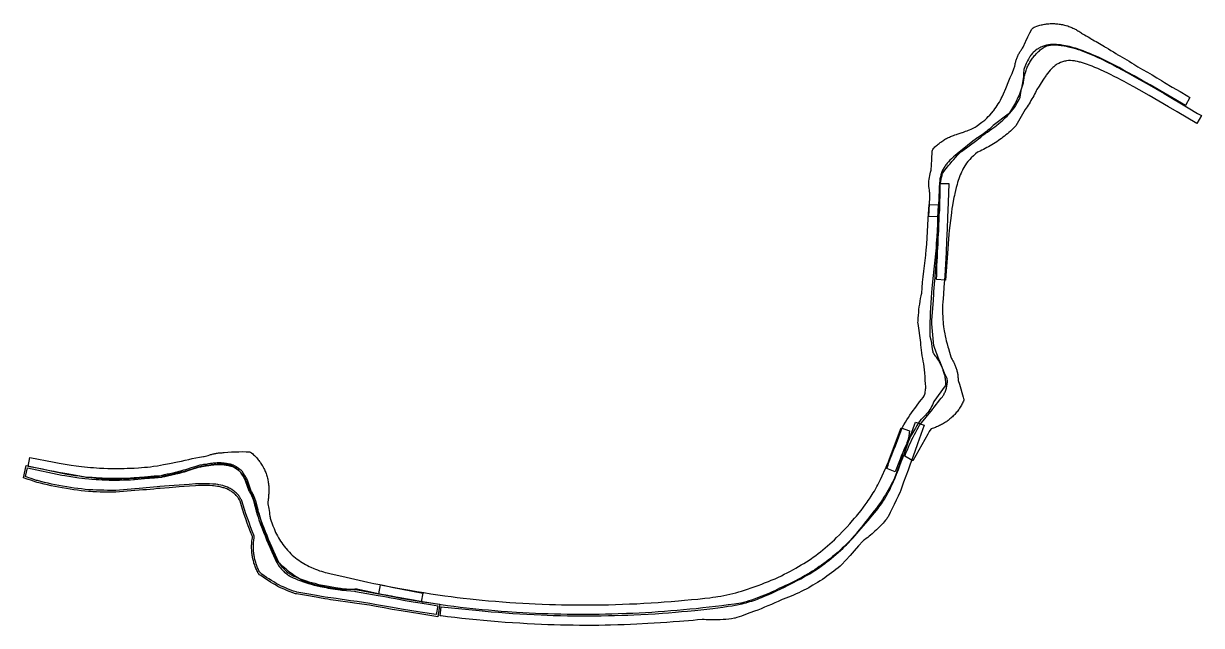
# Model space of a CAD drawing. Extents: x 832756 to 834508, y 817753 to 818399.
# Drawn here: x 832756.2 to 833081.8, y 817766.8 to 817933 of the extents above; entities that cross this region are included whole.
import ezdxf

# ---------------------------------------------------------------- set-up
doc = ezdxf.new("R2010")
doc.units = 0
doc.header["$MEASUREMENT"] = 0
for name, color, linetype in [('ATR01', 7, 'Continuous'), ('ATR02', 7, 'Continuous'), ('ATR03', 7, 'Continuous'), ('ATR04', 7, 'Continuous'), ('ATR05', 7, 'Continuous'), ('ATR06', 7, 'Continuous'), ('ATR07', 7, 'Continuous'), ('ATR08', 7, 'Continuous')]:
    doc.layers.add(name, color=color, linetype=linetype)

msp = doc.modelspace()

# ---------------------------------------------------------------- linework, layer by layer
at = {"layer": 'ATR01', "color": 10, "linetype": 'Continuous', "lineweight": -3}
msp.add_lwpolyline([(832757.92, 817813.15), (832764.64, 817811.86), (832766.04, 817811.6), (832767.15, 817811.41), (832768.26, 817811.23), (832769.36, 817811.06), (832770.76, 817810.86), (832772.16, 817810.67), (832773, 817810.57), (832773.85, 817810.48), (832774.69, 817810.41), (832775.53, 817810.35), (832776.37, 817810.29), (832777.21, 817810.24), (832778.33, 817810.2), (832779.45, 817810.16), (832780.59, 817810.14), (832781.71, 817810.13), (832782.84, 817810.13), (832783.97, 817810.15), (832784.81, 817810.17), (832785.95, 817810.2), (832786.79, 817810.24), (832787.92, 817810.3), (832788.76, 817810.36), (832789.61, 817810.44), (832790.44, 817810.53), (832791.27, 817810.62), (832792.11, 817810.73), (832793.23, 817810.9), (832794.06, 817811.04), (832794.89, 817811.19), (832796.56, 817811.51), (832798.77, 817811.95), (832799.86, 817812.18), (832800.85, 817812.42), (832801.84, 817812.64), (832802.83, 817812.85), (832803.83, 817813.05), (832804.83, 817813.23), (832805.95, 817813.42), (832806.08, 817813.44), (832806.87, 817813.61), (832807.19, 817813.7), (832807.65, 817813.87), (832807.88, 817813.95), (832808.12, 817814.02), (832808.35, 817814.09), (832808.59, 817814.15), (832808.83, 817814.21), (832809.07, 817814.26), (832809.31, 817814.3), (832809.56, 817814.34), (832809.8, 817814.37), (832810.04, 817814.4), (832810.29, 817814.41), (832810.53, 817814.43), (832810.78, 817814.44), (832811.11, 817814.47), (832811.37, 817814.53), (832811.62, 817814.56), (832812.64, 817814.63), (832813.66, 817814.69), (832814.69, 817814.73), (832815.71, 817814.76), (832816.73, 817814.77), (832817.75, 817814.76), (832818.38, 817814.75), (832818.64, 817814.71), (832818.91, 817814.61), (832819.16, 817814.45), (832819.53, 817814.14), (832819.76, 817813.93), (832819.99, 817813.71), (832820.22, 817813.49), (832820.44, 817813.26), (832820.65, 817813.03), (832820.86, 817812.79), (832821.07, 817812.55), (832821.26, 817812.3), (832821.45, 817812.05), (832821.64, 817811.79), (832821.82, 817811.53), (832821.99, 817811.26), (832822.15, 817810.99), (832822.31, 817810.72), (832822.46, 817810.44), (832822.61, 817810.16), (832822.75, 817809.87), (832822.88, 817809.58), (832823, 817809.29), (832823.12, 817809), (832823.23, 817808.7), (832823.33, 817808.4), (832823.43, 817808.1), (832823.51, 817807.79), (832823.59, 817807.49), (832823.67, 817807.18), (832823.73, 817806.87), (832823.79, 817806.56), (832823.84, 817806.25), (832823.88, 817805.93), (832823.92, 817805.62), (832823.94, 817805.3), (832823.96, 817804.98), (832823.98, 817804.67), (832823.98, 817804.35), (832823.98, 817804.03), (832823.96, 817803.72), (832823.94, 817803.16), (832823.93, 817802.86), (832823.91, 817802.55), (832823.89, 817802.24), (832823.86, 817801.94), (832823.82, 817801.63), (832823.78, 817801.33), (832823.71, 817800.89), (832823.68, 817800.59), (832823.7, 817800.32), (832823.96, 817799.03), (832824.05, 817798.51), (832824.13, 817797.99), (832824.21, 817797.47), (832824.28, 817796.95), (832824.31, 817796.66), (832824.37, 817796.41), (832825.12, 817794.27), (832825.42, 817793.51), (832825.63, 817792.99), (832825.87, 817792.48), (832826.11, 817791.98), (832826.38, 817791.49), (832826.65, 817791), (832826.94, 817790.51), (832827.24, 817790.04), (832827.55, 817789.57), (832827.88, 817789.12), (832828.22, 817788.66), (832828.57, 817788.22), (832828.74, 817788.01), (832829.11, 817787.58), (832829.48, 817787.16), (832829.67, 817786.96), (832830.07, 817786.56), (832830.48, 817786.18), (832830.9, 817785.8), (832831.33, 817785.45), (832831.78, 817785.1), (832832.24, 817784.77), (832832.71, 817784.46), (832833.18, 817784.16), (832833.66, 817783.88), (832834.15, 817783.6), (832834.64, 817783.34), (832835.14, 817783.08), (832835.64, 817782.84), (832836.41, 817782.5), (832836.93, 817782.28), (832837.46, 817782.08), (832837.99, 817781.89), (832838.52, 817781.72), (832839.06, 817781.55), (832839.59, 817781.4), (832840.14, 817781.27), (832841.21, 817781.02), (832844.2, 817780.33), (832847.75, 817779.53), (832851.33, 817778.74), (832852.99, 817778.38), (832854.64, 817778.03), (832856.02, 817777.75), (832857.95, 817777.37), (832866.54, 817775.7), (832866.06, 817773.25), (832864.42, 817773.52), (832862.68, 817773.81), (832860.95, 817774.12), (832859.22, 817774.44), (832858.72, 817774.54), (832855.05, 817775.33), (832851.38, 817776.14), (832848.7, 817776.73), (832848.45, 817776.78), (832848.19, 817776.78), (832847.72, 817776.74), (832847.19, 817776.71), (832846.65, 817776.68), (832846.11, 817776.67), (832845.57, 817776.67), (832845.03, 817776.67), (832844.48, 817776.69), (832843.94, 817776.73), (832843.4, 817776.77), (832842.87, 817776.82), (832842.34, 817776.89), (832841.8, 817776.96), (832841.27, 817777.05), (832840.74, 817777.14), (832840.22, 817777.24), (832839.69, 817777.36), (832839.17, 817777.48), (832838.91, 817777.55), (832838.64, 817777.6), (832838.03, 817777.7), (832837.49, 817777.81), (832836.94, 817777.93), (832836.4, 817778.07), (832835.86, 817778.22), (832835.33, 817778.38), (832834.8, 817778.56), (832834.28, 817778.75), (832833.76, 817778.96), (832833.51, 817779.07), (832832.97, 817779.36), (832832.49, 817779.63), (832832.03, 817779.9), (832831.56, 817780.19), (832831.11, 817780.49), (832830.66, 817780.79), (832830.22, 817781.11), (832829.78, 817781.43), (832829.35, 817781.76), (832828.93, 817782.11), (832828.29, 817782.64), (832827.88, 817783), (832827.48, 817783.37), (832827.09, 817783.74), (832826.7, 817784.13), (832826.51, 817784.33), (832826.33, 817784.53), (832826.19, 817784.75), (832825.67, 817785.82), (832825.24, 817786.74), (832825.13, 817786.97), (832824.97, 817787.33), (832824.33, 817788.97), (832823.96, 817789.9), (832823.6, 817790.92), (832823, 817792.24), (832822.8, 817792.72), (832822.61, 817793.21), (832822.44, 817793.69), (832822.28, 817794.18), (832822.13, 817794.67), (832821.99, 817795.17), (832821.86, 817795.66), (832821.78, 817795.91), (832821.38, 817797.03), (832821.05, 817797.99), (832820.84, 817798.6), (832820.26, 817800.26), (832820.03, 817800.88), (832819.16, 817803.26), (832818.77, 817804.32), (832818.56, 817804.83), (832818.35, 817805.35), (832818, 817806.13), (832817.76, 817806.64), (832817.52, 817807.14), (832817.39, 817807.39), (832817.11, 817807.88), (832816.96, 817808.11), (832816.63, 817808.58), (832816.46, 817808.8), (832816.28, 817809.02), (832816.09, 817809.23), (832815.9, 817809.42), (832815.69, 817809.61), (832815.48, 817809.8), (832815.26, 817809.97), (832815.04, 817810.14), (832814.8, 817810.29), (832814.57, 817810.43), (832814.06, 817810.7), (832813.81, 817810.82), (832813.28, 817811.03), (832813.01, 817811.12), (832812.74, 817811.19), (832812.47, 817811.26), (832812.2, 817811.31), (832811.92, 817811.35), (832811.65, 817811.38), (832811.37, 817811.4), (832811.09, 817811.41), (832810.8, 817811.42), (832810.24, 817811.38), (832809.68, 817811.32), (832808.85, 817811.23), (832808.01, 817811.12), (832807.45, 817811.04), (832806.62, 817810.92), (832805.82, 817810.79), (832804.35, 817810.47), (832804.1, 817810.4), (832803.48, 817810.19), (832802.75, 817809.95), (832802.02, 817809.73), (832801.28, 817809.51), (832800.54, 817809.3), (832799.79, 817809.09), (832799.05, 817808.9), (832798.3, 817808.72), (832797.55, 817808.55), (832796.8, 817808.38), (832796.05, 817808.23), (832795.54, 817808.13), (832795.29, 817808.09), (832794.29, 817807.97), (832793.29, 817807.86), (832792.28, 817807.76), (832791.27, 817807.67), (832790.26, 817807.58), (832789.25, 817807.51), (832788.24, 817807.45), (832787.43, 817807.4), (832786.42, 817807.34), (832785.4, 817807.29), (832784.39, 817807.25), (832783.37, 817807.21), (832782.76, 817807.16), (832781.99, 817807.11), (832781.48, 817807.08), (832781.22, 817807.08), (832780.03, 817807.14), (832778.76, 817807.21), (832777.5, 817807.3), (832776.24, 817807.4), (832774.98, 817807.51), (832773.72, 817807.64), (832773.47, 817807.67), (832773.22, 817807.7), (832769.73, 817808.34), (832768.68, 817808.54), (832767.04, 817808.85), (832765.88, 817809.05), (832764.64, 817809.27), (832763.4, 817809.51), (832762.17, 817809.77), (832761.43, 817809.92), (832757.94, 817810.6), (832757.45, 817810.69)], close=True, dxfattribs=at)
at = {"layer": 'ATR02', "color": 10, "linetype": 'Continuous', "lineweight": -3}
for points in [[(832870.71, 817769.18), (832865.76, 817769.95), (832860.58, 817770.79), (832858.11, 817771.18), (832855.88, 817771.58), (832853.66, 817771.99), (832852.26, 817772.26), (832851.85, 817772.32), (832848.3, 817772.84), (832846.49, 817773.1), (832842.54, 817773.67), (832841.79, 817773.76), (832841.02, 817773.87), (832840.26, 817773.98), (832839.49, 817774.11), (832837.97, 817774.38), (832837.53, 817774.47), (832837.1, 817774.54), (832834.38, 817775), (832831.67, 817775.46), (832831.38, 817775.53), (832830.62, 817775.8), (832829.89, 817776.08), (832829.16, 817776.36), (832828.44, 817776.66), (832827.72, 817776.96), (832827.46, 817777.07), (832827.21, 817777.19), (832826.5, 817777.56), (832825.8, 817777.95), (832825.11, 817778.34), (832824.43, 817778.75), (832823.76, 817779.17), (832823.1, 817779.61), (832822.44, 817780.06), (832821.79, 817780.52), (832821.44, 817780.78), (832821.18, 817781.02), (832820.97, 817781.33), (832820.82, 817781.63), (832820.68, 817781.92), (832820.55, 817782.2), (832820.42, 817782.49), (832820.3, 817782.78), (832820.19, 817783.07), (832820.08, 817783.37), (832819.98, 817783.66), (832819.88, 817783.96), (832819.8, 817784.26), (832819.71, 817784.57), (832819.64, 817784.87), (832819.57, 817785.18), (832819.5, 817785.49), (832819.45, 817785.79), (832819.4, 817786.1), (832819.35, 817786.42), (832819.31, 817786.73), (832819.28, 817787.04), (832819.26, 817787.35), (832819.24, 817787.67), (832819.23, 817787.98), (832819.22, 817788.29), (832819.22, 817788.61), (832819.23, 817788.92), (832819.25, 817789.24), (832819.27, 817789.55), (832819.29, 817789.86), (832819.33, 817790.17), (832819.37, 817790.49), (832819.43, 817790.92), (832819.45, 817791.15), (832819.44, 817791.32), (832819.38, 817791.5), (832818.93, 817792.66), (832818.48, 817793.85), (832818.04, 817795.04), (832817.62, 817796.23), (832817.2, 817797.43), (832816.8, 817798.63), (832816.4, 817799.84), (832816.02, 817801.05), (832815.96, 817801.24), (832815.86, 817801.43), (832815.57, 817801.9), (832815.42, 817802.11), (832815.28, 817802.31), (832815.11, 817802.51), (832814.94, 817802.7), (832814.75, 817802.89), (832814.57, 817803.07), (832814.38, 817803.24), (832814.17, 817803.41), (832813.96, 817803.56), (832813.75, 817803.71), (832813.53, 817803.85), (832813.31, 817803.99), (832813.07, 817804.11), (832812.84, 817804.23), (832812.34, 817804.46), (832812.1, 817804.56), (832811.6, 817804.74), (832811.35, 817804.82), (832811.1, 817804.89), (832810.57, 817805.02), (832810.04, 817805.13), (832809.78, 817805.17), (832809.23, 817805.25), (832808.69, 817805.31), (832808.43, 817805.33), (832807.59, 817805.38), (832807.04, 817805.4), (832806.48, 817805.41), (832805.92, 817805.41), (832805.37, 817805.4), (832804.53, 817805.38), (832803.71, 817805.34), (832802.03, 817805.23), (832799.24, 817805.03), (832796.45, 817804.82), (832793.93, 817804.62), (832793.18, 817804.56), (832792.18, 817804.45), (832791.17, 817804.35), (832790.16, 817804.26), (832789.14, 817804.18), (832788.13, 817804.11), (832786.97, 817804.03), (832781.71, 817803.58), (832781.44, 817803.57), (832780.41, 817803.57), (832779.39, 817803.57), (832778.38, 817803.59), (832777.36, 817803.61), (832776.34, 817803.65), (832775.33, 817803.69), (832774.67, 817803.72), (832774.15, 817803.77), (832773.13, 817803.86), (832772.11, 817803.98), (832771.09, 817804.1), (832770.07, 817804.24), (832769.06, 817804.39), (832768.05, 817804.55), (832766.85, 817804.75), (832765.84, 817804.94), (832764.83, 817805.13), (832763.83, 817805.34), (832762.83, 817805.56), (832761.83, 817805.8), (832760.84, 817806.04), (832759.9, 817806.29), (832759.64, 817806.36), (832758.89, 817806.6), (832758.16, 817806.85), (832757.42, 817807.1), (832756.17, 817807.56), (832756.89, 817810.92), (832766.82, 817808.8), (832767.64, 817808.64), (832768.75, 817808.45), (832769.3, 817808.36), (832770.4, 817808.2), (832771.51, 817808.05), (832772.34, 817807.95), (832773.17, 817807.86), (832774.3, 817807.75), (832775.12, 817807.68), (832776.25, 817807.59), (832777.09, 817807.54), (832777.92, 817807.5), (832778.76, 817807.47), (832779.87, 817807.44), (832780.71, 817807.42), (832781.83, 817807.42), (832782.66, 817807.43), (832783.79, 817807.45), (832784.62, 817807.48), (832785.74, 817807.53), (832786.57, 817807.57), (832786.84, 817807.59), (832789.57, 817807.83), (832792.32, 817808.06), (832794.3, 817808.22), (832794.51, 817808.26), (832795.12, 817808.42), (832795.89, 817808.6), (832796.66, 817808.77), (832797.43, 817808.93), (832797.93, 817809.03), (832798.17, 817809.08), (832798.66, 817809.22), (832799.19, 817809.36), (832799.7, 817809.48), (832799.95, 817809.55), (832800.51, 817809.72), (832801.05, 817809.87), (832801.31, 817809.94), (832801.55, 817810.02), (832802.06, 817810.21), (832802.63, 817810.4), (832803.85, 817810.78), (832804.15, 817810.87), (832804.44, 817810.95), (832804.74, 817811.02), (832805.04, 817811.09), (832805.42, 817811.17), (832805.72, 817811.22), (832806.02, 817811.27), (832806.61, 817811.36), (832806.98, 817811.43), (832807.29, 817811.47), (832807.9, 817811.56), (832808.37, 817811.63), (832808.7, 817811.66), (832809.02, 817811.7), (832809.35, 817811.72), (832809.68, 817811.73), (832810.01, 817811.74), (832810.34, 817811.74), (832810.67, 817811.73), (832811, 817811.71), (832811.32, 817811.69), (832811.65, 817811.65), (832811.98, 817811.61), (832812.3, 817811.56), (832812.63, 817811.51), (832812.95, 817811.44), (832813.27, 817811.37), (832813.59, 817811.29), (832813.75, 817811.24), (832814.09, 817811.14), (832814.42, 817810.99), (832814.99, 817810.64), (832815.49, 817810.31), (832815.99, 817809.96), (832816.26, 817809.74), (832816.48, 817809.47), (832816.88, 817808.84), (832817.29, 817808.17), (832817.69, 817807.49), (832817.84, 817807.24), (832817.95, 817806.96), (832818.9, 817804.19), (832819.02, 817803.98), (832819.15, 817803.77), (832819.29, 817803.55), (832819.41, 817803.32), (832819.53, 817803.1), (832819.65, 817802.86), (832819.76, 817802.63), (832819.86, 817802.4), (832819.96, 817802.16), (832820.05, 817801.92), (832820.14, 817801.67), (832820.22, 817801.43), (832820.3, 817801.18), (832820.36, 817800.93), (832820.55, 817800.21), (832820.7, 817799.68), (832820.83, 817799.17), (832820.94, 817798.66), (832820.99, 817798.42), (832821.06, 817798.2), (832821.27, 817797.53), (832821.49, 817796.79), (832821.69, 817796.11), (832822.17, 817794.81), (832822.57, 817793.76), (832822.98, 817792.72), (832823.4, 817791.67), (832823.83, 817790.64), (832824.27, 817789.59), (832824.71, 817788.56), (832825.28, 817787.27), (832825.75, 817786.25), (832826.22, 817785.24), (832826.58, 817784.51), (832826.7, 817784.27), (832826.83, 817784.04), (832826.96, 817783.82), (832827.11, 817783.59), (832827.25, 817783.37), (832827.41, 817783.16), (832827.57, 817782.96), (832827.74, 817782.75), (832827.91, 817782.55), (832828.09, 817782.36), (832828.28, 817782.17), (832828.47, 817781.99), (832828.67, 817781.81), (832828.87, 817781.64), (832829.3, 817781.31), (832829.51, 817781.16), (832829.73, 817781.02), (832829.96, 817780.88), (832830.2, 817780.75), (832830.42, 817780.63), (832830.92, 817780.39), (832831.42, 817780.17), (832832.19, 817779.86), (832832.97, 817779.56), (832833.75, 817779.27), (832834.54, 817779.01), (832835.07, 817778.84), (832835.87, 817778.61), (832836.67, 817778.4), (832837.48, 817778.2), (832838.29, 817778.02), (832838.84, 817777.9), (832839.38, 817777.79), (832839.93, 817777.69), (832840.48, 817777.59), (832842.42, 817777.28), (832843.77, 817777.08), (832844.22, 817777.01), (832845.47, 817776.91), (832846.73, 817776.8), (832847.76, 817776.7), (832848.02, 817776.66), (832854.32, 817775.51), (832855.58, 817775.32), (832856.62, 817775.13), (832857.86, 817774.9), (832859.1, 817774.65), (832859.57, 817774.56), (832861.79, 817774.17), (832864.01, 817773.8), (832865.95, 817773.48), (832868.73, 817773.04), (832871.26, 817772.63)], [(832870.29, 817769.75), (832865.84, 817770.45), (832860.66, 817771.28), (832858.19, 817771.68), (832855.97, 817772.08), (832853.76, 817772.49), (832852.35, 817772.75), (832851.92, 817772.81), (832848.37, 817773.33), (832846.56, 817773.59), (832842.61, 817774.17), (832841.85, 817774.26), (832841.09, 817774.36), (832840.33, 817774.48), (832839.58, 817774.6), (832838.06, 817774.88), (832837.62, 817774.96), (832837.18, 817775.03), (832834.46, 817775.49), (832831.77, 817775.95), (832831.52, 817776.01), (832830.79, 817776.27), (832830.07, 817776.54), (832829.35, 817776.82), (832828.63, 817777.12), (832827.92, 817777.42), (832827.67, 817777.53), (832827.43, 817777.64), (832826.74, 817778), (832826.05, 817778.38), (832825.37, 817778.77), (832824.69, 817779.18), (832824.03, 817779.59), (832823.37, 817780.02), (832822.73, 817780.47), (832822.09, 817780.92), (832821.76, 817781.16), (832821.56, 817781.35), (832821.4, 817781.59), (832821.26, 817781.86), (832821.13, 817782.13), (832821, 817782.4), (832820.88, 817782.68), (832820.77, 817782.96), (832820.66, 817783.25), (832820.55, 817783.53), (832820.45, 817783.82), (832820.36, 817784.11), (832820.28, 817784.4), (832820.2, 817784.69), (832820.12, 817784.99), (832820.06, 817785.28), (832819.99, 817785.58), (832819.94, 817785.88), (832819.89, 817786.18), (832819.85, 817786.48), (832819.81, 817786.78), (832819.78, 817787.08), (832819.76, 817787.39), (832819.74, 817787.69), (832819.73, 817787.99), (832819.72, 817788.3), (832819.72, 817788.6), (832819.73, 817788.9), (832819.74, 817789.21), (832819.76, 817789.51), (832819.79, 817789.81), (832819.82, 817790.12), (832819.86, 817790.42), (832819.93, 817790.86), (832819.96, 817791.15), (832819.93, 817791.42), (832819.86, 817791.67), (832819.4, 817792.84), (832818.95, 817794.02), (832818.51, 817795.21), (832818.09, 817796.4), (832817.67, 817797.59), (832817.27, 817798.79), (832816.88, 817799.99), (832816.5, 817801.2), (832816.43, 817801.44), (832816.29, 817801.68), (832815.99, 817802.17), (832815.83, 817802.4), (832815.67, 817802.62), (832815.49, 817802.84), (832815.3, 817803.04), (832815.11, 817803.25), (832814.91, 817803.44), (832814.7, 817803.62), (832814.48, 817803.8), (832814.26, 817803.97), (832814.03, 817804.13), (832813.79, 817804.28), (832813.55, 817804.42), (832813.3, 817804.55), (832813.05, 817804.68), (832812.54, 817804.92), (832812.28, 817805.02), (832811.76, 817805.21), (832811.49, 817805.3), (832811.23, 817805.38), (832810.68, 817805.51), (832810.14, 817805.62), (832809.86, 817805.67), (832809.3, 817805.75), (832808.74, 817805.81), (832808.46, 817805.83), (832807.62, 817805.88), (832807.05, 817805.9), (832806.49, 817805.91), (832805.92, 817805.91), (832805.36, 817805.9), (832804.51, 817805.88), (832803.68, 817805.84), (832802, 817805.72), (832799.2, 817805.53), (832796.41, 817805.32), (832793.89, 817805.12), (832793.13, 817805.05), (832792.13, 817804.95), (832791.12, 817804.85), (832790.11, 817804.76), (832789.11, 817804.68), (832788.1, 817804.61), (832786.93, 817804.53), (832781.67, 817804.08), (832781.42, 817804.07), (832780.41, 817804.07), (832779.4, 817804.07), (832778.39, 817804.09), (832777.37, 817804.11), (832776.36, 817804.15), (832775.35, 817804.19), (832774.7, 817804.22), (832774.19, 817804.26), (832773.18, 817804.36), (832772.16, 817804.47), (832771.15, 817804.59), (832770.14, 817804.73), (832769.14, 817804.88), (832768.13, 817805.04), (832766.93, 817805.25), (832765.93, 817805.43), (832764.93, 817805.62), (832763.94, 817805.83), (832762.94, 817806.05), (832761.95, 817806.28), (832760.96, 817806.53), (832760.03, 817806.77), (832759.78, 817806.84), (832759.05, 817807.08), (832758.32, 817807.32), (832757.59, 817807.58), (832756.75, 817807.88), (832757.28, 817810.33), (832766.72, 817808.31), (832767.55, 817808.15), (832768.66, 817807.96), (832769.22, 817807.87), (832770.33, 817807.7), (832771.44, 817807.55), (832772.28, 817807.45), (832773.12, 817807.36), (832774.25, 817807.25), (832775.08, 817807.18), (832776.22, 817807.09), (832777.06, 817807.04), (832777.9, 817807), (832778.74, 817806.97), (832779.86, 817806.94), (832780.7, 817806.92), (832781.83, 817806.92), (832782.67, 817806.93), (832783.8, 817806.95), (832784.64, 817806.98), (832785.76, 817807.03), (832786.6, 817807.07), (832786.87, 817807.09), (832789.62, 817807.33), (832792.36, 817807.56), (832794.36, 817807.72), (832794.61, 817807.77), (832795.24, 817807.93), (832796, 817808.11), (832796.76, 817808.28), (832797.53, 817808.44), (832798.04, 817808.54), (832798.29, 817808.6), (832798.79, 817808.74), (832799.31, 817808.87), (832799.83, 817808.99), (832800.09, 817809.07), (832800.65, 817809.24), (832801.18, 817809.39), (832801.45, 817809.46), (832801.72, 817809.55), (832802.23, 817809.74), (832802.78, 817809.93), (832804, 817810.3), (832804.28, 817810.38), (832804.57, 817810.46), (832804.86, 817810.54), (832805.15, 817810.6), (832805.51, 817810.68), (832805.81, 817810.73), (832806.1, 817810.78), (832806.69, 817810.87), (832807.06, 817810.93), (832807.36, 817810.98), (832807.97, 817811.06), (832808.43, 817811.13), (832808.75, 817811.17), (832809.07, 817811.2), (832809.38, 817811.22), (832809.7, 817811.23), (832810.01, 817811.24), (832810.33, 817811.24), (832810.65, 817811.23), (832810.96, 817811.21), (832811.28, 817811.19), (832811.6, 817811.16), (832811.91, 817811.12), (832812.22, 817811.07), (832812.54, 817811.01), (832812.85, 817810.95), (832813.15, 817810.88), (832813.46, 817810.8), (832813.61, 817810.76), (832813.92, 817810.67), (832814.19, 817810.55), (832814.73, 817810.22), (832815.21, 817809.9), (832815.68, 817809.56), (832815.9, 817809.38), (832816.07, 817809.18), (832816.46, 817808.58), (832816.86, 817807.91), (832817.26, 817807.24), (832817.39, 817807.02), (832817.48, 817806.78), (832818.44, 817803.98), (832818.6, 817803.72), (832818.73, 817803.51), (832818.85, 817803.3), (832818.97, 817803.08), (832819.09, 817802.87), (832819.2, 817802.65), (832819.3, 817802.42), (832819.4, 817802.2), (832819.5, 817801.97), (832819.58, 817801.74), (832819.67, 817801.51), (832819.74, 817801.28), (832819.82, 817801.04), (832819.88, 817800.8), (832820.06, 817800.08), (832820.22, 817799.55), (832820.34, 817799.05), (832820.45, 817798.55), (832820.51, 817798.3), (832820.58, 817798.05), (832820.79, 817797.39), (832821.01, 817796.65), (832821.21, 817795.96), (832821.7, 817794.64), (832822.11, 817793.58), (832822.52, 817792.53), (832822.94, 817791.48), (832823.36, 817790.44), (832823.81, 817789.39), (832824.25, 817788.36), (832824.83, 817787.07), (832825.3, 817786.04), (832825.77, 817785.03), (832826.13, 817784.28), (832826.26, 817784.03), (832826.39, 817783.79), (832826.54, 817783.55), (832826.69, 817783.32), (832826.84, 817783.08), (832827.01, 817782.86), (832827.18, 817782.64), (832827.36, 817782.43), (832827.54, 817782.21), (832827.73, 817782.01), (832827.93, 817781.81), (832828.13, 817781.62), (832828.34, 817781.43), (832828.56, 817781.25), (832829.01, 817780.91), (832829.24, 817780.75), (832829.47, 817780.6), (832829.71, 817780.45), (832829.95, 817780.31), (832830.2, 817780.18), (832830.72, 817779.94), (832831.23, 817779.71), (832832, 817779.39), (832832.79, 817779.09), (832833.58, 817778.8), (832834.39, 817778.53), (832834.92, 817778.36), (832835.73, 817778.13), (832836.54, 817777.91), (832837.36, 817777.71), (832838.18, 817777.53), (832838.74, 817777.41), (832839.29, 817777.3), (832839.84, 817777.2), (832840.4, 817777.1), (832842.34, 817776.79), (832843.7, 817776.58), (832844.16, 817776.52), (832845.42, 817776.42), (832846.69, 817776.3), (832847.69, 817776.2), (832847.94, 817776.16), (832854.24, 817775.01), (832855.5, 817774.82), (832856.53, 817774.64), (832857.77, 817774.41), (832859.01, 817774.16), (832859.48, 817774.07), (832861.7, 817773.68), (832863.92, 817773.31), (832865.87, 817772.99), (832868.65, 817772.54), (832870.68, 817772.22)]]:
    msp.add_lwpolyline(points, close=True, dxfattribs=at)
at = {"layer": 'ATR03', "color": 10, "linetype": 'Continuous', "lineweight": -3}
msp.add_lwpolyline([(832854.85, 817777.95), (832859.64, 817777.05), (832861.3, 817776.75), (832862.96, 817776.47), (832864.89, 817776.14), (832866.83, 817775.83), (832868.78, 817775.52), (832870.74, 817775.23), (832872.69, 817774.96), (832874.36, 817774.73), (832876.03, 817774.52), (832877.69, 817774.32), (832879.65, 817774.1), (832881.33, 817773.92), (832883.01, 817773.75), (832884.7, 817773.6), (832886.65, 817773.43), (832888.62, 817773.27), (832890.58, 817773.12), (832892.27, 817773.01), (832894.24, 817772.89), (832895.93, 817772.8), (832897.62, 817772.72), (832899.58, 817772.63), (832901.54, 817772.56), (832903.22, 817772.51), (832904.91, 817772.48), (832906.59, 817772.45), (832908.56, 817772.42), (832910.54, 817772.41), (832912.51, 817772.42), (832914.19, 817772.43), (832915.88, 817772.45), (832917.85, 817772.49), (832919.81, 817772.54), (832921.77, 817772.61), (832923.74, 817772.69), (832925.71, 817772.77), (832927.69, 817772.88), (832929.65, 817772.99), (832931.61, 817773.12), (832933.3, 817773.24), (832935.26, 817773.39), (832937.22, 817773.56), (832938.9, 817773.71), (832940.87, 817773.89), (832942.56, 817774.06), (832944.52, 817774.28), (832945.91, 817774.43), (832946.75, 817774.54), (832947.58, 817774.66), (832948.14, 817774.75), (832948.97, 817774.89), (832949.8, 817775.05), (832950.62, 817775.22), (832951.45, 817775.4), (832952.27, 817775.6), (832953.09, 817775.8), (832953.9, 817776.02), (832954.7, 817776.26), (832955.51, 817776.5), (832956.32, 817776.76), (832957.38, 817777.12), (832958.17, 817777.4), (832959.23, 817777.78), (832960.29, 817778.18), (832961.07, 817778.49), (832962.12, 817778.91), (832962.9, 817779.23), (832963.94, 817779.68), (832964.71, 817780.03), (832965.74, 817780.51), (832966.49, 817780.88), (832967.26, 817781.26), (832968, 817781.65), (832969, 817782.19), (832969.73, 817782.6), (832970.47, 817783.03), (832971.2, 817783.46), (832971.92, 817783.9), (832972.62, 817784.35), (832973.33, 817784.81), (832974.03, 817785.29), (832974.49, 817785.61), (832975.18, 817786.1), (832975.85, 817786.61), (832976.52, 817787.12), (832977.18, 817787.65), (832977.83, 817788.18), (832978.47, 817788.73), (832979.1, 817789.28), (832979.73, 817789.86), (832980.34, 817790.43), (832980.94, 817791.02), (832981.73, 817791.81), (832982.52, 817792.62), (832983.29, 817793.43), (832983.87, 817794.04), (832984.62, 817794.87), (832985.38, 817795.72), (832985.93, 817796.36), (832986.47, 817796.99), (832987.18, 817797.87), (832987.71, 817798.53), (832988.4, 817799.43), (832988.9, 817800.11), (832989.4, 817800.79), (832989.72, 817801.26), (832990.04, 817801.72), (832990.51, 817802.43), (832990.81, 817802.91), (832991.11, 817803.39), (832991.4, 817803.88), (832991.81, 817804.61), (832992.08, 817805.1), (832992.35, 817805.6), (832992.73, 817806.34), (832993.1, 817807.1), (832993.57, 817808.13), (832994.4, 817809.93), (832994.63, 817810.45), (832994.97, 817811.22), (832995.29, 817812), (832995.5, 817812.52), (832995.9, 817813.57), (832998.81, 817821.35), (833001.15, 817820.48), (833001.05, 817819.86), (833000.92, 817819.09), (833000.82, 817818.7), (833000.62, 817817.95), (833000.41, 817817.21), (833000.34, 817816.97), (833000.26, 817816.73), (832999.26, 817814.5), (832999.18, 817814.26), (832999.03, 817813.65), (832998.83, 817812.89), (832998.61, 817812.14), (832998.39, 817811.4), (832998.15, 817810.65), (832997.9, 817809.92), (832997.63, 817809.18), (832997.35, 817808.45), (832997.06, 817807.73), (832996.76, 817807.01), (832996.55, 817806.53), (832996.44, 817806.3), (832995.99, 817805.49), (832995.62, 817804.82), (832995.24, 817804.15), (832994.85, 817803.49), (832994.45, 817802.83), (832994.04, 817802.18), (832993.63, 817801.53), (832993.35, 817801.1), (832993.12, 817800.76), (832992.58, 817800.02), (832991.97, 817799.2), (832991.35, 817798.4), (832990.73, 817797.59), (832990.1, 817796.8), (832989.46, 817796.01), (832988.65, 817795.03), (832988.19, 817794.41), (832987.71, 817793.8), (832987.23, 817793.19), (832986.74, 817792.59), (832986.24, 817792), (832985.74, 817791.42), (832985.22, 817790.84), (832984.7, 817790.27), (832984.17, 817789.71), (832983.63, 817789.15), (832983.08, 817788.61), (832982.53, 817788.07), (832981.97, 817787.54), (832981.4, 817787.02), (832981.06, 817786.73), (832980.47, 817786.24), (832979.87, 817785.76), (832979.27, 817785.28), (832978.66, 817784.81), (832978.04, 817784.35), (832977.43, 817783.9), (832976.8, 817783.45), (832976.17, 817783.01), (832975.54, 817782.58), (832974.9, 817782.15), (832974.25, 817781.73), (832973.6, 817781.32), (832972.95, 817780.92), (832972.51, 817780.65), (832972.29, 817780.53), (832971.37, 817780.03), (832970.47, 817779.56), (832969.57, 817779.09), (832968.66, 817778.64), (832967.74, 817778.2), (832966.82, 817777.76), (832965.9, 817777.34), (832965.2, 817777.02), (832964.54, 817776.69), (832963.84, 817776.35), (832963.14, 817776.03), (832962.44, 817775.71), (832961.73, 817775.4), (832961.02, 817775.11), (832960.3, 817774.82), (832959.58, 817774.54), (832958.86, 817774.27), (832958.13, 817774.01), (832957.4, 817773.76), (832956.67, 817773.53), (832955.93, 817773.3), (832955.19, 817773.08), (832954.69, 817772.94), (832954.44, 817772.89), (832952.71, 817772.64), (832950.97, 817772.41), (832949.23, 817772.19), (832947.48, 817771.97), (832945.74, 817771.77), (832943.99, 817771.58), (832942.13, 817771.38), (832940.38, 817771.21), (832938.63, 817771.04), (832936.88, 817770.89), (832935.13, 817770.75), (832933.38, 817770.61), (832931.63, 817770.49), (832929.87, 817770.38), (832928.12, 817770.27), (832926.36, 817770.18), (832924.61, 817770.09), (832922.85, 817770.02), (832920.56, 817769.94), (832918.8, 817769.89), (832917.04, 817769.84), (832915.29, 817769.81), (832913.53, 817769.79), (832911.77, 817769.78), (832910.01, 817769.78), (832908.26, 817769.79), (832906.5, 817769.81), (832904.74, 817769.85), (832902.98, 817769.89), (832901.23, 817769.94), (832899.47, 817770.01), (832897.71, 817770.08), (832895.96, 817770.16), (832894.2, 817770.26), (832892.45, 817770.36), (832889.94, 817770.53), (832888.19, 817770.65), (832886.43, 817770.79), (832884.68, 817770.94), (832882.93, 817771.1), (832881.18, 817771.27), (832880.36, 817771.36), (832878.61, 817771.56), (832876.87, 817771.76), (832875.12, 817771.98), (832873.38, 817772.21), (832871.64, 817772.45), (832869.9, 817772.7), (832868.16, 817772.96), (832866.43, 817773.23), (832865.81, 817773.34), (832860.3, 817774.37), (832858.58, 817774.69), (832856.85, 817775.01), (832855.12, 817775.35), (832854.39, 817775.49)], close=True, dxfattribs=at)
at = {"layer": 'ATR04', "color": 10, "linetype": 'Continuous', "lineweight": -3}
msp.add_lwpolyline([(833005.13, 817822.11), (833003.3, 817816.92), (833002.57, 817814.86), (833001.76, 817812.53), (833001.33, 817811.34), (833000.7, 817809.62), (832999.5, 817806.33), (832998.59, 817803.87), (832998.49, 817803.63), (832997.97, 817802.48), (832997.43, 817801.34), (832996.89, 817800.2), (832996.33, 817799.06), (832995.75, 817797.93), (832995.17, 817796.81), (832994.98, 817796.45), (832994.84, 817796.23), (832994.5, 817795.83), (832994.15, 817795.42), (832993.8, 817795.03), (832993.44, 817794.64), (832993.08, 817794.25), (832992.71, 817793.87), (832992.33, 817793.5), (832991.95, 817793.13), (832991.57, 817792.77), (832991.17, 817792.42), (832990.77, 817792.07), (832990.37, 817791.73), (832989.96, 817791.39), (832989.55, 817791.06), (832989.13, 817790.74), (832988.7, 817790.43), (832988.39, 817790.2), (832988.2, 817790.03), (832987.03, 817788.71), (832985.86, 817787.4), (832984.68, 817786.09), (832983.5, 817784.8), (832982.3, 817783.51), (832982.15, 817783.35), (832981.97, 817783.17), (832981.37, 817782.68), (832980.77, 817782.2), (832980.16, 817781.73), (832979.54, 817781.26), (832978.92, 817780.81), (832978.29, 817780.36), (832977.66, 817779.92), (832977.02, 817779.49), (832976.38, 817779.06), (832975.72, 817778.65), (832975.07, 817778.24), (832974.41, 817777.85), (832973.69, 817777.43), (832973.24, 817777.18), (832972.56, 817776.82), (832971.87, 817776.46), (832971.18, 817776.12), (832970.48, 817775.79), (832969.78, 817775.46), (832969.07, 817775.15), (832968.36, 817774.84), (832967.64, 817774.55), (832966.93, 817774.26), (832966.2, 817773.99), (832965.93, 817773.89), (832965.7, 817773.8), (832964.78, 817773.38), (832963.85, 817772.96), (832962.92, 817772.56), (832961.99, 817772.16), (832961.06, 817771.77), (832960.12, 817771.39), (832959.18, 817771.02), (832958.23, 817770.66), (832957, 817770.2), (832955.81, 817769.77), (832954.62, 817769.35), (832953.42, 817768.94), (832952.96, 817768.79), (832952.71, 817768.73), (832951.93, 817768.62), (832951.14, 817768.52), (832950.36, 817768.44), (832949.58, 817768.38), (832948.79, 817768.33), (832948.01, 817768.3), (832947.22, 817768.29), (832946.43, 817768.29), (832945.64, 817768.31), (832944.86, 817768.34), (832944.33, 817768.38), (832944.03, 817768.4), (832943.78, 817768.4), (832942.52, 817768.27), (832941.27, 817768.16), (832940.01, 817768.05), (832938.76, 817767.96), (832937.55, 817767.87), (832935.8, 817767.72), (832934.05, 817767.59), (832932.29, 817767.47), (832930.54, 817767.36), (832928.78, 817767.26), (832925.71, 817767.1), (832923.96, 817767.02), (832922.2, 817766.95), (832920.44, 817766.89), (832918.45, 817766.84), (832916.94, 817766.81), (832915.18, 817766.78), (832913.42, 817766.77), (832911.67, 817766.76), (832909.91, 817766.77), (832908.15, 817766.79), (832906.39, 817766.82), (832904.63, 817766.86), (832902.88, 817766.91), (832901.12, 817766.97), (832899.36, 817767.04), (832897.39, 817767.13), (832895.38, 817767.23), (832893.38, 817767.35), (832891.37, 817767.47), (832889.37, 817767.61), (832887.37, 817767.76), (832885.37, 817767.93), (832883.37, 817768.11), (832881.37, 817768.3), (832879.37, 817768.5), (832877.37, 817768.71), (832875.38, 817768.94), (832873.38, 817769.18), (832871.64, 817769.4), (832871.35, 817769.44), (832871.6, 817771.93), (832882.15, 817770.85), (832883.82, 817770.7), (832885.5, 817770.55), (832887.47, 817770.39), (832889.44, 817770.24), (832891.41, 817770.1), (832893.38, 817769.97), (832895.35, 817769.86), (832897.32, 817769.76), (832899.28, 817769.67), (832900.95, 817769.6), (832902.64, 817769.55), (832904.62, 817769.49), (832906.59, 817769.45), (832908.28, 817769.42), (832909.97, 817769.4), (832912.24, 817769.4), (832913.93, 817769.4), (832915.9, 817769.42), (832917.87, 817769.46), (832919.57, 817769.5), (832921.54, 817769.56), (832923.22, 817769.62), (832924.91, 817769.69), (832926.87, 817769.78), (832928.84, 817769.89), (832930.81, 817770.01), (832932.78, 817770.14), (832934.47, 817770.27), (832936.43, 817770.42), (832938.12, 817770.57), (832939.78, 817770.72), (832941.74, 817770.91), (832943.41, 817771.09), (832945.09, 817771.28), (832946.77, 817771.48), (832948.16, 817771.65), (832949.55, 817771.84), (832950.96, 817772.04), (832952.05, 817772.21), (832952.89, 817772.34), (832953.45, 817772.45), (832954.28, 817772.62), (832954.83, 817772.74), (832955.38, 817772.88), (832955.92, 817773.02), (832956.46, 817773.17), (832957, 817773.33), (832957.53, 817773.5), (832958.06, 817773.67), (832958.59, 817773.86), (832959.11, 817774.05), (832959.63, 817774.25), (832960.15, 817774.47), (832961.18, 817774.9), (832962.21, 817775.34), (832963.24, 817775.8), (832964.53, 817776.38), (832965.55, 817776.86), (832966.57, 817777.35), (832967.58, 817777.85), (832968.83, 817778.49), (832970.09, 817779.14), (832971.08, 817779.67), (832971.81, 817780.08), (832972.79, 817780.63), (832973.52, 817781.06), (832974.23, 817781.5), (832974.95, 817781.95), (832975.65, 817782.41), (832976.35, 817782.89), (832977.04, 817783.37), (832977.72, 817783.87), (832978.39, 817784.38), (832978.83, 817784.72), (832979.49, 817785.25), (832980.14, 817785.78), (832980.78, 817786.34), (832981.41, 817786.89), (832982.04, 817787.46), (832982.65, 817788.03), (832983.26, 817788.62), (832983.66, 817789.02), (832984.25, 817789.62), (832984.84, 817790.24), (832985.41, 817790.86), (832985.98, 817791.49), (832987.09, 817792.76), (832988.37, 817794.25), (832989.64, 817795.75), (832990.91, 817797.26), (832991.98, 817798.56), (832992.33, 817798.99), (832992.68, 817799.44), (832993.01, 817799.88), (832993.33, 817800.34), (832993.65, 817800.8), (832993.96, 817801.27), (832994.26, 817801.74), (832994.69, 817802.47), (832994.97, 817802.96), (832995.24, 817803.45), (832995.5, 817803.95), (832995.75, 817804.45), (832995.99, 817804.96), (832996.22, 817805.47), (832996.67, 817806.5), (832997.11, 817807.54), (832997.53, 817808.57), (832998.05, 817809.87), (832998.46, 817810.93), (832998.85, 817811.97), (832999.24, 817813.04), (833000.39, 817816.22), (833001.52, 817819.4), (833002.77, 817822.94)], close=True, dxfattribs=at)
at = {"layer": 'ATR05', "color": 10, "linetype": 'Continuous', "lineweight": -3}
msp.add_lwpolyline([(832994.85, 817810.09), (832994.93, 817810.33), (832995.17, 817811.06), (832995.41, 817811.78), (832995.67, 817812.5), (832995.93, 817813.22), (832996.21, 817813.93), (832996.49, 817814.64), (832996.78, 817815.35), (832997.23, 817816.41), (832999.08, 817821.32), (832999.19, 817821.55), (832999.58, 817822.22), (832999.98, 817822.88), (833000.39, 817823.54), (833000.8, 817824.19), (833001.23, 817824.83), (833001.66, 817825.47), (833002.1, 817826.1), (833002.56, 817826.73), (833003.02, 817827.35), (833003.92, 817828.54), (833004.39, 817829.15), (833004.87, 817829.75), (833005.19, 817830.15), (833005.29, 817830.39), (833005.36, 817830.65), (833005.42, 817830.92), (833005.47, 817831.2), (833005.55, 817831.76), (833005.57, 817832.04), (833005.59, 817832.32), (833005.59, 817832.6), (833005.59, 817832.88), (833005.56, 817833.44), (833005.49, 817834.58), (833005.43, 817835.42), (833005.33, 817836.55), (833005.25, 817837.4), (833005.16, 817838.23), (833005.07, 817839.02), (833004.92, 817839.77), (833004.78, 817840.52), (833004.66, 817841.28), (833004.55, 817842.04), (833004.45, 817842.79), (833004.37, 817843.56), (833004.29, 817844.32), (833004.24, 817844.89), (833003.48, 817850.14), (833003.45, 817850.39), (833003.47, 817850.91), (833003.52, 817851.69), (833003.58, 817852.46), (833003.65, 817853.23), (833003.73, 817854.01), (833003.83, 817854.78), (833003.94, 817855.55), (833004.07, 817856.32), (833004.2, 817857.08), (833004.35, 817857.84), (833004.45, 817858.31), (833004.48, 817858.57), (833004.61, 817860.07), (833004.75, 817861.58), (833004.9, 817863.08), (833005.06, 817864.59), (833005.24, 817866.09), (833005.43, 817867.59), (833005.63, 817869.09), (833005.67, 817869.34), (833005.75, 817870.43), (833005.87, 817872.12), (833005.98, 817873.81), (833006.29, 817879.13), (833006.52, 817883.08), (833009.01, 817882.94), (833008.96, 817881.12), (833008.89, 817879.37), (833008.82, 817877.61), (833008.73, 817875.85), (833008.64, 817874.1), (833008.53, 817872.34), (833008.44, 817871.09), (833007.85, 817865.15), (833007.68, 817863.4), (833007.51, 817861.65), (833007.32, 817859.83), (833007.23, 817858.71), (833007.12, 817857.3), (833007.03, 817855.9), (833006.94, 817854.49), (833006.87, 817853.08), (833006.82, 817851.95), (833006.77, 817850.55), (833006.73, 817849.14), (833006.73, 817848.58), (833006.73, 817848.02), (833006.74, 817847.45), (833006.78, 817846.7), (833006.98, 817845.7), (833007.16, 817844.7), (833007.33, 817843.7), (833007.49, 817842.7), (833007.53, 817842.45), (833007.59, 817842.2), (833007.71, 817841.95), (833007.88, 817841.71), (833008.16, 817841.35), (833008.35, 817841.11), (833008.53, 817840.86), (833008.7, 817840.61), (833008.87, 817840.35), (833009.04, 817840.09), (833009.19, 817839.83), (833009.35, 817839.57), (833009.49, 817839.3), (833009.63, 817839.02), (833009.77, 817838.75), (833009.9, 817838.47), (833010.02, 817838.19), (833010.14, 817837.91), (833010.25, 817837.62), (833010.35, 817837.33), (833010.45, 817837.04), (833010.54, 817836.75), (833010.63, 817836.45), (833010.71, 817836.16), (833010.78, 817835.86), (833010.85, 817835.56), (833010.91, 817835.26), (833010.96, 817834.96), (833011.01, 817834.65), (833011.05, 817834.35), (833011.08, 817834.04), (833011.11, 817833.74), (833011.11, 817833.44), (833011.07, 817833.16), (833010.96, 817832.92), (833007.84, 817828.65), (833007.65, 817828.17), (833007.45, 817827.72), (833007.23, 817827.27), (833006.99, 817826.83), (833006.73, 817826.4), (833006.45, 817825.98), (833006.15, 817825.58), (833005.84, 817825.19), (833005.51, 817824.81), (833005.16, 817824.45), (833004.8, 817824.1), (833004.42, 817823.77), (833004.23, 817823.61), (833004.1, 817823.42), (833003.63, 817822.71), (833003.18, 817822), (833002.74, 817821.28), (833002.31, 817820.56), (833001.75, 817819.57), (833001.34, 817818.84), (833001.07, 817818.34), (833000.69, 817817.6), (833000.31, 817816.84), (832999.95, 817816.08), (832999.59, 817815.31), (832999.26, 817814.54), (832998.93, 817813.76), (832998.62, 817812.98), (832998.32, 817812.2), (832997.19, 817809.21)], close=True, dxfattribs=at)
at = {"layer": 'ATR06', "color": 10, "linetype": 'Continuous', "lineweight": -3}
msp.add_lwpolyline([(833011.98, 817888.81), (833011.79, 817883.56), (833011.64, 817879.44), (833011.53, 817876.32), (833011.38, 817873.07), (833011.22, 817869.82), (833011.04, 817866.57), (833010.85, 817863.32), (833010.79, 817862.25), (833010.64, 817860.25), (833010.47, 817858.25), (833010.29, 817856), (833010.28, 817855.45), (833010.27, 817854.89), (833010.26, 817853.76), (833010.27, 817852.92), (833010.29, 817852.07), (833010.33, 817851.22), (833010.38, 817850.66), (833010.43, 817850.11), (833010.54, 817849.27), (833010.62, 817848.71), (833010.71, 817848.15), (833010.86, 817847.33), (833010.97, 817846.78), (833011.15, 817845.95), (833011.28, 817845.41), (833011.49, 817844.58), (833011.71, 817843.77), (833011.86, 817843.24), (833012.16, 817842.26), (833012.56, 817840.97), (833012.65, 817840.73), (833012.76, 817840.49), (833012.88, 817840.27), (833013.13, 817839.84), (833013.25, 817839.62), (833013.37, 817839.4), (833013.48, 817839.18), (833013.58, 817838.95), (833013.68, 817838.72), (833013.78, 817838.49), (833013.87, 817838.26), (833013.95, 817838.03), (833014.03, 817837.79), (833014.1, 817837.55), (833014.17, 817837.31), (833014.23, 817837.07), (833014.29, 817836.83), (833014.34, 817836.58), (833014.39, 817836.34), (833014.43, 817836.09), (833014.47, 817835.85), (833014.5, 817835.6), (833014.52, 817835.35), (833014.54, 817835.1), (833014.55, 817834.85), (833014.6, 817834.4), (833014.9, 817833.43), (833015.98, 817829.83), (833016.08, 817829.5), (833016.13, 817829.24), (833016.11, 817828.97), (833016.02, 817828.69), (833015.9, 817828.41), (833015.76, 817828.13), (833015.62, 817827.86), (833015.46, 817827.59), (833015.31, 817827.32), (833015.15, 817827.05), (833014.98, 817826.79), (833014.8, 817826.54), (833014.62, 817826.28), (833014.44, 817826.04), (833014.25, 817825.79), (833014.05, 817825.55), (833013.85, 817825.32), (833013.64, 817825.08), (833013.43, 817824.86), (833013.21, 817824.64), (833012.99, 817824.42), (833012.77, 817824.21), (833012.53, 817824), (833012.3, 817823.8), (833012.06, 817823.61), (833011.81, 817823.42), (833011.56, 817823.23), (833011.31, 817823.05), (833011.05, 817822.88), (833010.79, 817822.71), (833010.53, 817822.55), (833010.26, 817822.4), (833009.99, 817822.25), (833009.71, 817822.1), (833009.44, 817821.97), (833009.15, 817821.84), (833008.87, 817821.71), (833008.58, 817821.59), (833008.29, 817821.48), (833008, 817821.38), (833007.71, 817821.28), (833007.41, 817821.19), (833007.11, 817821.1), (833006.72, 817820.58), (833006.59, 817820.36), (833006.17, 817819.63), (833002.02, 817812.28), (832999.84, 817813.51), (833000.05, 817814.11), (833000.23, 817814.6), (833000.52, 817815.29), (833000.82, 817816), (833001.13, 817816.71), (833001.45, 817817.41), (833001.78, 817818.11), (833002.12, 817818.8), (833002.47, 817819.49), (833002.83, 817820.18), (833003.2, 817820.85), (833003.58, 817821.53), (833003.83, 817821.97), (833003.98, 817822.18), (833007.44, 817826.42), (833007.54, 817826.56), (833007.99, 817827.17), (833008.46, 817827.78), (833008.93, 817828.38), (833009.41, 817828.97), (833009.89, 817829.56), (833010.22, 817829.95), (833010.45, 817830.24), (833010.58, 817830.49), (833010.71, 817830.73), (833010.83, 817830.99), (833010.94, 817831.24), (833011.05, 817831.5), (833011.14, 817831.76), (833011.23, 817832.03), (833011.31, 817832.3), (833011.38, 817832.57), (833011.43, 817832.84), (833011.48, 817833.12), (833011.52, 817833.39), (833011.56, 817833.67), (833011.58, 817833.95), (833011.58, 817834.23), (833011.49, 817835.02), (833011.15, 817835.73), (833010.83, 817836.43), (833010.51, 817837.15), (833010.21, 817837.86), (833009.93, 817838.59), (833009.65, 817839.31), (833009.56, 817839.56), (833009.46, 817839.8), (833009.23, 817840.32), (833009.02, 817840.81), (833008.82, 817841.3), (833008.63, 817841.79), (833008.44, 817842.29), (833008.27, 817842.79), (833008.1, 817843.29), (833007.94, 817843.8), (833007.88, 817844.06), (833007.76, 817845.01), (833007.65, 817846.02), (833007.55, 817847.04), (833007.46, 817848.06), (833007.39, 817849.07), (833007.33, 817850.09), (833007.3, 817850.86), (833007.31, 817851.11), (833007.73, 817856.52), (833007.76, 817857.01), (833007.81, 817858.02), (833007.87, 817859.03), (833007.95, 817860.05), (833008.04, 817861.06), (833008.14, 817862.07), (833008.22, 817862.75), (833008.25, 817863.2), (833008.41, 817865.45), (833008.55, 817867.7), (833008.68, 817869.96), (833008.78, 817871.92), (833008.94, 817875.3), (833009.08, 817878.39), (833009.21, 817881.49), (833009.34, 817884.87), (833009.48, 817888.9)], close=True, dxfattribs=at)
at = {"layer": 'ATR07', "color": 10, "linetype": 'Continuous', "lineweight": -3}
msp.add_lwpolyline([(833080.56, 817905.45), (833075.14, 817908.64), (833072.71, 817910.06), (833070.03, 817911.61), (833067.34, 817913.16), (833064.65, 817914.69), (833063.17, 817915.52), (833061.71, 817916.33), (833060.47, 817917), (833059.72, 817917.4), (833058.74, 817917.92), (833057.73, 817918.44), (833056.73, 817918.94), (833055.97, 817919.31), (833054.96, 817919.79), (833053.94, 817920.26), (833053.17, 817920.6), (833052.39, 817920.93), (833051.61, 817921.24), (833050.83, 817921.54), (833050.3, 817921.73), (833049.5, 817922.01), (833048.96, 817922.18), (833048.42, 817922.34), (833048.15, 817922.41), (833047.59, 817922.55), (833047.04, 817922.67), (833046.76, 817922.72), (833046.48, 817922.76), (833046.21, 817922.79), (833045.64, 817922.81), (833045.36, 817922.81), (833045.08, 817922.8), (833044.51, 817922.74), (833044.24, 817922.69), (833043.97, 817922.63), (833043.42, 817922.47), (833043.15, 817922.38), (833042.89, 817922.28), (833042.38, 817922.05), (833042.13, 817921.91), (833041.89, 817921.78), (833041.66, 817921.62), (833041.43, 817921.46), (833041.2, 817921.29), (833040.99, 817921.12), (833040.78, 817920.93), (833040.37, 817920.54), (833039.99, 817920.13), (833039.61, 817919.71), (833039.25, 817919.26), (833038.92, 817918.81), (833038.76, 817918.59), (833038.13, 817917.65), (833037.52, 817916.71), (833036.92, 817915.76), (833036.32, 817914.8), (833036.15, 817914.49), (833035.93, 817914.03), (833035.69, 817913.57), (833035.46, 817913.12), (833035.21, 817912.66), (833034.96, 817912.22), (833034.7, 817911.77), (833034.43, 817911.34), (833034.16, 817910.9), (833033.88, 817910.47), (833033.6, 817910.04), (833033.09, 817909.3), (833030.48, 817904.79), (833030.34, 817904.58), (833030.16, 817904.39), (833029.78, 817904.02), (833029.39, 817903.66), (833029, 817903.3), (833028.61, 817902.95), (833028.2, 817902.61), (833027.79, 817902.27), (833027.38, 817901.94), (833026.96, 817901.62), (833026.54, 817901.3), (833026.11, 817900.99), (833025.68, 817900.69), (833025.24, 817900.39), (833024.8, 817900.1), (833024.35, 817899.82), (833023.9, 817899.55), (833023.45, 817899.28), (833022.99, 817899.01), (833022.52, 817898.76), (833022.06, 817898.51), (833021.58, 817898.27), (833021.11, 817898.04), (833020.63, 817897.81), (833020.15, 817897.6), (833019.91, 817897.49), (833019.39, 817897.07), (833018.8, 817896.53), (833018.2, 817895.94), (833017.8, 817895.53), (833017.62, 817895.32), (833017.26, 817894.89), (833016.91, 817894.43), (833016.59, 817893.98), (833016.43, 817893.75), (833016.14, 817893.27), (833015.87, 817892.77), (833015.74, 817892.52), (833015.5, 817892.01), (833015.38, 817891.75), (833015.16, 817891.23), (833014.95, 817890.71), (833014.76, 817890.18), (833014.58, 817889.65), (833014.41, 817889.11), (833014.25, 817888.57), (833014.03, 817887.77), (833013.82, 817886.94), (833013.63, 817886.12), (833013.51, 817885.58), (833013.39, 817885.02), (833013.19, 817883.93), (833013, 817882.81), (833012.86, 817881.99), (833012.7, 817880.87), (833012.59, 817880.04), (833012.42, 817878.65), (833012.26, 817877.24), (833012.11, 817875.84), (833012.01, 817874.72), (833011.91, 817873.6), (833011.8, 817872.2), (833011.7, 817870.8), (833011.11, 817862.17), (833008.62, 817862.34), (833008.64, 817863.58), (833008.67, 817864.84), (833008.71, 817866.1), (833008.76, 817867.36), (833008.82, 817868.62), (833008.89, 817869.88), (833008.97, 817871.13), (833008.98, 817871.39), (833009, 817871.84), (833009.02, 817872.86), (833009.06, 817873.88), (833009.12, 817874.9), (833009.18, 817875.91), (833009.24, 817876.68), (833009.25, 817876.93), (833009.26, 817877.75), (833009.28, 817878.53), (833009.31, 817879.31), (833009.36, 817880.09), (833009.42, 817880.87), (833009.47, 817881.38), (833009.48, 817881.65), (833009.46, 817882.15), (833009.46, 817882.69), (833009.47, 817883.23), (833009.5, 817883.77), (833009.53, 817884.31), (833009.57, 817884.85), (833009.59, 817885.12), (833009.6, 817885.4), (833009.57, 817885.97), (833009.55, 817886.55), (833009.56, 817887.12), (833009.58, 817887.7), (833009.63, 817888.27), (833009.69, 817888.84), (833009.77, 817889.41), (833009.86, 817889.98), (833009.98, 817890.54), (833010.11, 817891.1), (833010.19, 817891.38), (833010.28, 817891.65), (833010.41, 817891.88), (833010.89, 817892.51), (833011.36, 817893.12), (833011.84, 817893.73), (833012.33, 817894.33), (833012.83, 817894.92), (833013.34, 817895.5), (833013.86, 817896.07), (833014.38, 817896.64), (833014.91, 817897.2), (833015.27, 817897.57), (833015.47, 817897.73), (833019.76, 817900.86), (833020.21, 817901.22), (833020.81, 817901.7), (833021.42, 817902.17), (833022.03, 817902.63), (833022.64, 817903.08), (833023.27, 817903.52), (833023.9, 817903.96), (833024.72, 817904.52), (833025.17, 817904.86), (833025.83, 817905.4), (833026.26, 817905.77), (833026.89, 817906.33), (833027.3, 817906.71), (833027.7, 817907.11), (833028.1, 817907.5), (833028.48, 817907.91), (833028.87, 817908.32), (833029.24, 817908.74), (833029.79, 817909.39), (833030.14, 817909.83), (833030.43, 817910.24), (833030.91, 817911.13), (833031.4, 817912.02), (833031.52, 817912.24), (833031.63, 817912.47), (833031.69, 817912.74), (833031.77, 817913.33), (833031.87, 817913.89), (833031.99, 817914.45), (833032.12, 817915), (833032.26, 817915.55), (833032.43, 817916.09), (833032.52, 817916.36), (833032.6, 817916.64), (833032.64, 817916.94), (833032.69, 817917.34), (833032.73, 817917.65), (833032.78, 817917.96), (833032.84, 817918.27), (833032.9, 817918.58), (833032.98, 817918.89), (833033.06, 817919.2), (833033.14, 817919.5), (833033.24, 817919.81), (833033.34, 817920.11), (833033.45, 817920.4), (833033.57, 817920.7), (833033.69, 817920.99), (833033.82, 817921.28), (833033.96, 817921.56), (833034.11, 817921.84), (833034.26, 817922.12), (833034.42, 817922.4), (833034.58, 817922.67), (833034.75, 817922.93), (833034.93, 817923.2), (833035.12, 817923.45), (833035.31, 817923.71), (833035.5, 817923.95), (833035.71, 817924.2), (833035.91, 817924.44), (833036.13, 817924.67), (833036.35, 817924.9), (833036.57, 817925.12), (833036.81, 817925.34), (833037.04, 817925.55), (833037.28, 817925.75), (833037.53, 817925.95), (833037.78, 817926.15), (833038.04, 817926.33), (833038.3, 817926.51), (833038.43, 817926.6), (833038.7, 817926.75), (833038.97, 817926.85), (833039.57, 817926.98), (833040.11, 817927.09), (833040.66, 817927.18), (833040.93, 817927.19), (833041.5, 817927.15), (833042.29, 817927.09), (833043.07, 817927), (833043.85, 817926.9), (833044.1, 817926.86), (833044.73, 817926.71), (833045.48, 817926.52), (833046.23, 817926.33), (833046.97, 817926.12), (833047.71, 817925.91), (833048.2, 817925.76), (833048.53, 817925.64), (833049.47, 817925.27), (833050.41, 817924.89), (833051.35, 817924.51), (833052.28, 817924.11), (833053.21, 817923.71), (833053.9, 817923.4), (833054.3, 817923.21), (833055.87, 817922.41), (833057.44, 817921.61), (833058.55, 817921.02), (833061.26, 817919.52), (833063.88, 817918.05), (833066.5, 817916.57), (833069.11, 817915.08), (833071.49, 817913.7), (833078.16, 817909.77), (833080.75, 817908.24), (833081.83, 817907.61)], close=True, dxfattribs=at)
at = {"layer": 'ATR08', "color": 10, "linetype": 'Continuous', "lineweight": -3}
msp.add_lwpolyline([(833006.45, 817879.78), (833006.7, 817885.03), (833006.73, 817885.78), (833006.74, 817886.04), (833006.72, 817886.3), (833006.68, 817886.55), (833006.6, 817887.05), (833006.53, 817887.54), (833006.49, 817888.04), (833006.47, 817888.54), (833006.47, 817889.04), (833006.49, 817889.54), (833006.54, 817890.04), (833006.61, 817890.54), (833006.69, 817891.03), (833006.8, 817891.52), (833006.93, 817892.01), (833007, 817892.25), (833007.07, 817892.51), (833007.25, 817895.51), (833007.39, 817897.77), (833007.44, 817898.02), (833007.55, 817898.27), (833007.73, 817898.51), (833007.94, 817898.73), (833008.16, 817898.94), (833008.38, 817899.16), (833008.61, 817899.36), (833008.84, 817899.56), (833009.07, 817899.76), (833009.31, 817899.95), (833009.55, 817900.14), (833009.8, 817900.32), (833010.05, 817900.5), (833010.31, 817900.67), (833010.56, 817900.83), (833010.83, 817900.99), (833011.09, 817901.15), (833011.36, 817901.29), (833011.63, 817901.44), (833011.91, 817901.57), (833012.18, 817901.7), (833012.46, 817901.83), (833012.75, 817901.95), (833013.03, 817902.06), (833013.32, 817902.16), (833013.61, 817902.26), (833014.08, 817902.41), (833014.25, 817902.46), (833014.53, 817902.55), (833015.08, 817902.76), (833015.64, 817902.94), (833015.77, 817902.97), (833016.04, 817903.07), (833016.56, 817903.27), (833017.1, 817903.45), (833017.46, 817903.57), (833017.72, 817903.67), (833018.19, 817903.91), (833018.67, 817904.14), (833019.3, 817904.43), (833019.53, 817904.57), (833021.12, 817905.79), (833021.92, 817906.39), (833022.11, 817906.56), (833022.51, 817906.95), (833022.9, 817907.35), (833023.29, 817907.76), (833023.85, 817908.39), (833024.21, 817908.83), (833024.39, 817909.05), (833024.73, 817909.49), (833025.06, 817909.94), (833025.37, 817910.41), (833025.67, 817910.87), (833025.96, 817911.36), (833026.23, 817911.84), (833026.49, 817912.34), (833026.73, 817912.84), (833027.07, 817913.62), (833027.72, 817915.12), (833028.6, 817917.18), (833028.98, 817918.11), (833029.46, 817919.28), (833030.08, 817920.78), (833030.15, 817921.02), (833030.21, 817921.27), (833030.3, 817921.76), (833030.35, 817922), (833030.41, 817922.24), (833030.47, 817922.48), (833030.54, 817922.72), (833030.61, 817922.96), (833030.69, 817923.19), (833030.78, 817923.42), (833030.87, 817923.65), (833030.97, 817923.88), (833031.07, 817924.11), (833031.18, 817924.33), (833031.29, 817924.55), (833031.41, 817924.77), (833031.53, 817924.99), (833031.65, 817925.2), (833031.79, 817925.41), (833031.92, 817925.61), (833032.07, 817925.82), (833032.21, 817926.02), (833032.36, 817926.21), (833032.55, 817926.5), (833033.19, 817928), (833033.29, 817928.22), (833033.85, 817929.35), (833034.42, 817930.48), (833034.94, 817931.47), (833035.09, 817931.68), (833035.29, 817931.87), (833035.55, 817932.02), (833035.84, 817932.14), (833036.28, 817932.3), (833036.58, 817932.4), (833036.88, 817932.49), (833037.18, 817932.57), (833037.48, 817932.65), (833037.79, 817932.72), (833038.09, 817932.79), (833038.4, 817932.84), (833038.71, 817932.89), (833039.02, 817932.94), (833039.33, 817932.97), (833039.64, 817933), (833039.96, 817933.02), (833040.27, 817933.03), (833040.58, 817933.04), (833040.89, 817933.04), (833041.21, 817933.03), (833041.52, 817933.01), (833041.83, 817932.99), (833042.14, 817932.96), (833042.46, 817932.92), (833042.77, 817932.87), (833043.07, 817932.82), (833043.38, 817932.76), (833043.69, 817932.7), (833043.99, 817932.62), (833044.29, 817932.54), (833044.45, 817932.5), (833044.85, 817932.37), (833045.15, 817932.27), (833045.44, 817932.16), (833045.73, 817932.05), (833046.02, 817931.93), (833046.31, 817931.8), (833046.59, 817931.67), (833046.87, 817931.53), (833047.15, 817931.38), (833047.42, 817931.23), (833047.69, 817931.07), (833047.95, 817930.91), (833048.22, 817930.74), (833048.47, 817930.56), (833048.7, 817930.39), (833048.96, 817930.23), (833049.47, 817929.97), (833049.97, 817929.69), (833050.47, 817929.39), (833050.95, 817929.08), (833051.43, 817928.75), (833051.52, 817928.69), (833051.76, 817928.55), (833052.24, 817928.31), (833052.72, 817928.06), (833053.19, 817927.8), (833053.66, 817927.54), (833054.12, 817927.26), (833054.58, 817926.98), (833055.03, 817926.68), (833055.23, 817926.55), (833055.45, 817926.41), (833056.14, 817926.03), (833056.81, 817925.63), (833057.48, 817925.22), (833058.14, 817924.79), (833058.33, 817924.66), (833058.55, 817924.53), (833059.23, 817924.16), (833059.9, 817923.79), (833060.56, 817923.41), (833061.22, 817923.02), (833061.88, 817922.62), (833062.53, 817922.22), (833063.18, 817921.81), (833064.24, 817921.12), (833065.56, 817920.38), (833066.87, 817919.62), (833068.17, 817918.85), (833069.46, 817918.07), (833070.75, 817917.28), (833071.59, 817916.76), (833073.76, 817915.5), (833075.92, 817914.23), (833078.07, 817912.95), (833078.66, 817912.61), (833077.41, 817910.44), (833067.63, 817916.08), (833065.44, 817917.33), (833063.23, 817918.57), (833061.51, 817919.53), (833060.27, 817920.2), (833059.04, 817920.86), (833057.79, 817921.52), (833056.28, 817922.29), (833055.03, 817922.91), (833054.27, 817923.28), (833053.51, 817923.64), (833052.49, 817924.11), (833051.71, 817924.44), (833050.94, 817924.77), (833050.16, 817925.09), (833049.11, 817925.49), (833048.58, 817925.69), (833048.05, 817925.87), (833047.52, 817926.05), (833046.99, 817926.22), (833046.46, 817926.38), (833045.92, 817926.53), (833045.37, 817926.67), (833044.83, 817926.79), (833044.28, 817926.9), (833043.72, 817927.01), (833042.89, 817927.13), (833042.34, 817927.19), (833041.78, 817927.24), (833041.5, 817927.25), (833040.94, 817927.25), (833040.36, 817927.24), (833040.08, 817927.22), (833039.81, 817927.19), (833039.53, 817927.15), (833039.25, 817927.11), (833038.98, 817927.05), (833038.71, 817926.98), (833038.44, 817926.9), (833038.17, 817926.82), (833037.91, 817926.72), (833037.66, 817926.61), (833037.4, 817926.5), (833037.15, 817926.37), (833036.91, 817926.24), (833036.66, 817926.09), (833036.43, 817925.94), (833035.98, 817925.61), (833035.76, 817925.43), (833035.34, 817925.04), (833035.14, 817924.85), (833034.76, 817924.42), (833034.6, 817924.2), (833034.43, 817923.97), (833034.27, 817923.74), (833033.99, 817923.25), (833033.73, 817922.74), (833033.39, 817921.97), (833032.81, 817920.59), (833032.73, 817920.35), (833032.69, 817920.08), (833032.67, 817919.53), (833032.64, 817918.98), (833032.59, 817918.43), (833032.53, 817917.88), (833032.46, 817917.33), (833032.37, 817916.79), (833032.27, 817916.24), (833032.16, 817915.71), (833032.04, 817915.17), (833031.9, 817914.63), (833031.83, 817914.37), (833031.74, 817914.11), (833031.53, 817913.58), (833031.32, 817913.09), (833031.1, 817912.6), (833030.87, 817912.11), (833030.64, 817911.63), (833030.39, 817911.15), (833030.14, 817910.68), (833029.87, 817910.21), (833029.6, 817909.75), (833029.32, 817909.29), (833029.03, 817908.84), (833028.73, 817908.4), (833028.57, 817908.19), (833028.39, 817908.01), (833024.28, 817904.88), (833023.95, 817904.61), (833023.58, 817904.25), (833023.2, 817903.91), (833022.81, 817903.57), (833022.41, 817903.25), (833022.01, 817902.92), (833021.6, 817902.61), (833021.19, 817902.3), (833020.77, 817902), (833020.35, 817901.71), (833019.92, 817901.43), (833019.48, 817901.16), (833019.27, 817901.02), (833019.01, 817900.84), (833017.68, 817899.8), (833016.14, 817898.57), (833014.83, 817897.51), (833013.75, 817896.62), (833013.32, 817896.25), (833012.7, 817895.68), (833012.29, 817895.28), (833011.9, 817894.87), (833011.53, 817894.44), (833011.35, 817894.23), (833011.18, 817894.01), (833011.02, 817893.78), (833010.86, 817893.55), (833010.71, 817893.32), (833010.43, 817892.82), (833010.18, 817892.31), (833009.96, 817891.79), (833009.78, 817891.25), (833009.64, 817890.7), (833009.58, 817890.43), (833009.53, 817890.15), (833009.49, 817889.88), (833009.46, 817889.6), (833009.42, 817889.03), (833009.34, 817887.62), (833009.18, 817884.52), (833008.97, 817880.22), (833008.94, 817879.66)], close=True, dxfattribs=at)

doc.saveas('drawing.dxf')
